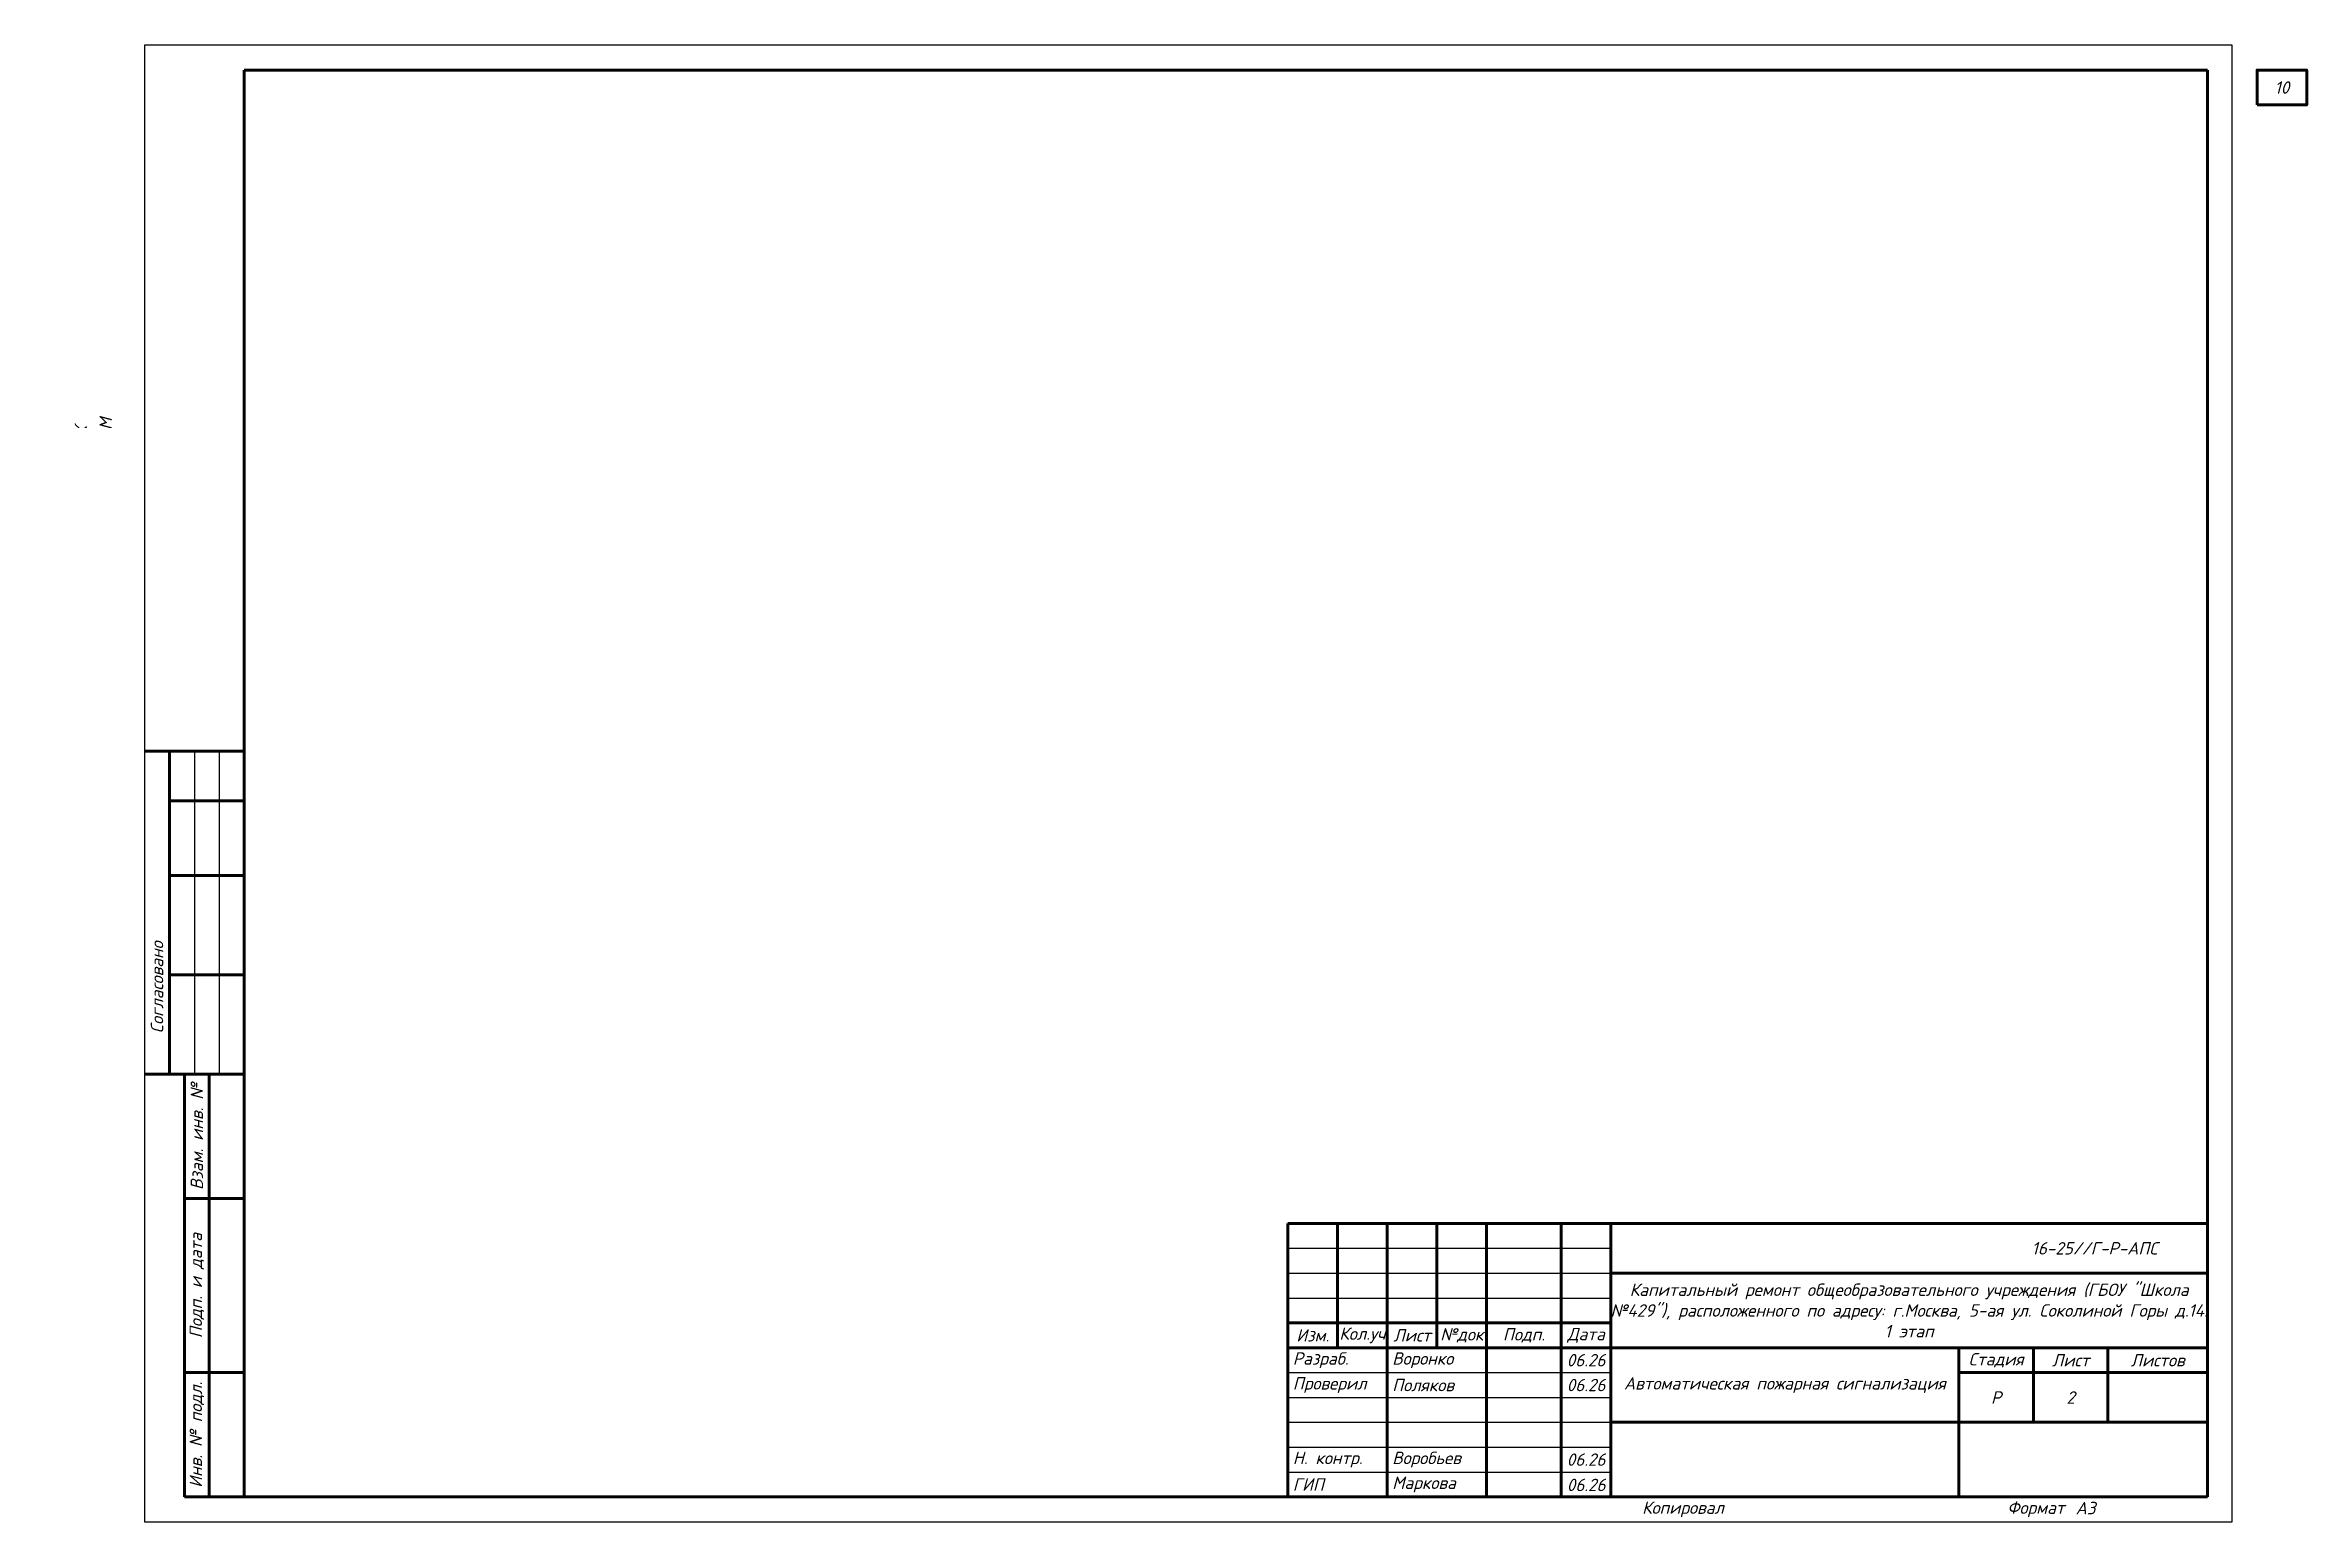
# Paper-space layout 'ОД2' of a CAD drawing. Header units: millimetres. Extents: x -20 to 435, y 0 to 297.
import ezdxf
from ezdxf.enums import TextEntityAlignment as Align

# ---------------------------------------------------------------- set-up
doc = ezdxf.new("R2010")
doc.units = ezdxf.units.MM
doc.header["$LTSCALE"] = 0.5
doc.set_wipeout_variables(frame=1)
doc.layers.get('0').update_dxf_attribs({"lineweight": 18})
doc.styles.add('ISOCPEUR', font='isocpeui.ttf', dxfattribs={"height": 250})
doc.styles.get("Standard").update_dxf_attribs({"font": 'txt.shx'})

# ---------------------------------------------------------------- blocks, each defined once
blk = doc.blocks.new('*U1089')
at = {"linetype": 'Continuous', "lineweight": 25, "transparency": 33554687}
for p, q in [((420, 297), (0, 297)), ((0, 297), (0, 0)), ((420, 0), (420, 297)), ((10, 155), (10, 90)), ((15, 155), (15, 90)), ((230, 55), (295, 55)), ((230, 50), (295, 50)), ((230, 45), (295, 45)), ((230, 30), (295, 30)), ((230, 25), (295, 25)), ((230, 20), (295, 20)), ((230, 15), (295, 15)), ((230, 10), (295, 10)), ((0, 0), (420, 0))]:
    blk.add_line(p, q, dxfattribs=at)
at = {"linetype": 'Continuous', "lineweight": 60, "transparency": 33554687}
for p, q in [((415, 292), (20, 292)), ((20, 292), (20, 5)), ((415, 5), (415, 292)), ((20, 155), (0, 155)), ((5, 155), (5, 90)), ((20, 145), (5, 145)), ((20, 130), (5, 130)), ((20, 110), (5, 110)), ((20, 90), (0, 90)), ((8, 90), (8, 5)), ((13, 90), (13, 5)), ((8, 65), (20, 65)), ((230, 60), (415, 60)), ((230, 5), (230, 60)), ((240, 60), (240, 35)), ((250, 60), (250, 5)), ((260, 60), (260, 35)), ((270, 60), (270, 5)), ((285, 60), (285, 5)), ((295, 5), (295, 60)), ((415, 5), (415, 60)), ((295, 50), (415, 50)), ((230, 40), (295, 40)), ((230, 35), (415, 35)), ((365, 35), (365, 5)), ((380, 35), (380, 20)), ((395, 35), (395, 20)), ((8, 30), (20, 30)), ((365, 30), (415, 30)), ((295, 20), (415, 20)), ((8, 5), (20, 5)), ((20, 5), (415, 5))]:
    blk.add_line(p, q, dxfattribs=at)
at = {"linetype": 'Continuous', "lineweight": 40, "transparency": 33554687}
blk.add_line((365, 5), (365, 35), dxfattribs=at)
at = {"lineweight": 60, "transparency": 33554687}
blk.add_lwpolyline([(425, 285), (435, 285), (435, 292), (425, 292)], close=True, dxfattribs=at)
at = {"linetype": 'Continuous', "transparency": 33554687, "rotation": 90, "style": 'ISOCPEUR'}
for s, insert, char_height, width, attachment_point in [('20_Главный_специалист_ВК', (-12.5, 176), 2.5, 19, 4), ('01.26', (-12.5, 215), 2.5, 10, 5), ('21_Главный_специалист_ЭОМ', (-7.5, 176), 2.5, 19, 4), ('01.26', (-7.5, 215), 2.5, 10, 5), ('01.26', (-2.5, 215), 2.5, 10, 5), ('Согласовано', (-17.5, 172.5), 3, 35, 5), ('Гл. спец ВК', (-12.5, 156), 2.5, 19, 4), ('Гл. спец ЭОМ', (-7.5, 156), 2.5, 19, 4), ('18_Главный_специалист_ОВ', (-2.5, 111), 2.5, 19, 4), ('01.26', (-12.5, 150), 2.5, 10, 5), ('01.26', (-7.5, 150), 2.5, 10, 5), ('01.26', (-2.5, 150), 2.5, 10, 5), ('19_Главный_конструктор', (-7.5, 111), 2.5, 19, 4), ('17_ГАП', (-12.5, 111), 2.5, 19, 4), ('Согласовано', (2.5, 107.5), 2.5, 35, 5), ('Гл. спец ОВ', (-2.5, 91), 2.5, 19, 4), ('Гл. констр. ', (-7.5, 91), 2.5, 19, 4), ('ГАП', (-12.5, 91), 2.5, 19, 4), ('Взам. инв. №', (10.5, 77.5), 2.5, 25, 5), ('Подп. и дата', (10.5, 47.5), 2.5, 35, 5), ('Инв. № подл.', (10.5, 17.5), 2.5, 25, 5)]:
    blk.add_mtext(s, dxfattribs=dict(at, insert=insert, char_height=char_height, width=width, attachment_point=attachment_point))
at = {"linetype": 'Continuous', "transparency": 33554687, "char_height": 2.5, "style": 'ISOCPEUR'}
for s, insert, width, attachment_point in [('16-25//Г-Р-АПС', (405, 55), 110, 6), ('\\pxsm1;Капитальный ремонт общеобразовательного учреждения (ГБОУ "Школа №429"), расположенного по адресу: г.Москва, 5-ая ул. Соколиной Горы д.14. 1 этап', (355, 42.5), 120, 5), ('Разраб.', (231, 32.5), 19, 4), ('Воронко', (251, 32.5), 19, 4), ('\\pxqc;06.26', (285, 32.5), 10, 4), ('Проверил', (231, 27.5), 19, 4), ('Поляков', (251, 27.5), 19, 4), ('\\pxqc;06.26', (285, 27.5), 10, 4), ('Р', (372.5, 25), 15, 5), ('Н. контр.', (231, 12.5), 19, 4), ('Воробьев', (251, 12.5), 19, 4), ('\\pxqc;06.26', (285, 12.5), 10, 4), ('ГИП', (231, 7.5), 19, 4), ('Маркова', (251, 7.5), 19, 4), ('\\pxqc;06.26', (285.02, 7.41), 10, 4), ('Копировал', (309.5, 2.5), 25, 5), ('Формат', (380.5, 2.5), 16, 5)]:
    blk.add_mtext(s, dxfattribs=dict(at, insert=insert, width=width, attachment_point=attachment_point))
at = {"transparency": 33554687, "char_height": 2.5, "attachment_point": 5, "style": 'ISOCPEUR'}
for s, insert, width in [('Изм.', (235, 37.5), 10), ('Кол.уч', (245, 37.5), 10), ('Лист', (255, 37.5), 10), ('№док', (265, 37.5), 10), ('Подп.', (277.5, 37.5), 15), ('Дата', (290, 37.5), 10), ('Стадия', (372.5, 32.5), 15), ('Лист', (387.5, 32.5), 15), ('Листов', (405, 32.5), 20)]:
    blk.add_mtext(s, dxfattribs=dict(at, insert=insert, width=width))
at = {"linetype": 'Continuous', "transparency": 33554687, "insert": (330, 27.5), "char_height": 2.5, "width": 70, "attachment_point": 5, "line_spacing_factor": 0.8, "style": 'ISOCPEUR'}
blk.add_mtext('\\pxsm1;Автоматическая пожарная сигнализация', dxfattribs=at)
at = {"transparency": 33554687, "style": 'ISOCPEUR'}
for tag, p in [('Сквозная_нумерация', (430, 288.5)), ('Форма3_номер_листа', (387.5, 25)), ('Форма3_количество_листов', (405, 25))]:
    blk.add_attdef(tag, text='', height=2.5, dxfattribs=at).set_placement(p, align=Align.MIDDLE_CENTER)
blk.add_attdef('Форма3_дополнительный_шифр', text='', height=2.5, dxfattribs=at).set_placement((405, 55), align=Align.MIDDLE_LEFT)
at = {"lineweight": 13, "transparency": 33554687, "flags": 141}
blk.add_attdef('Форма3_наименование_чертежа', text='', height=2.5, dxfattribs=at).set_placement((330, 12.5), align=Align.MIDDLE_CENTER)
at = {"transparency": 33554687, "style": 'ISOCPEUR', "flags": 8}
blk.add_attdef('Формат', (388.5, 1.5), '', height=2.5, dxfattribs=at)
at = {"transparency": 33554687}
blk.add_wipeout([(-20, 220), (-0.5, 220), (-0.5, 90), (-20, 90)], dxfattribs=at)

psp = doc.layouts.new('ОД2')

# ---------------------------------------------------------------- block references
at = {"transparency": 33554687}
ref = psp.add_blockref('*U1089', (0, 0), dxfattribs=at)
ref.add_attrib('Формат', 'А3', (388.5, 1.5), dxfattribs={"transparency": 33554687, "height": 2.5, "style": 'ISOCPEUR'})
ref.add_attrib('Форма3_номер_листа', '2', dxfattribs={"transparency": 33554687, "height": 2.5, "style": 'ISOCPEUR'}).set_placement((387.5, 25), align=Align.MIDDLE_CENTER)
ref.add_attrib('Сквозная_нумерация', '10', dxfattribs={"transparency": 33554687, "height": 2.5, "style": 'ISOCPEUR'}).set_placement((430, 288.5), align=Align.MIDDLE_CENTER)

doc.saveas('drawing.dxf')
